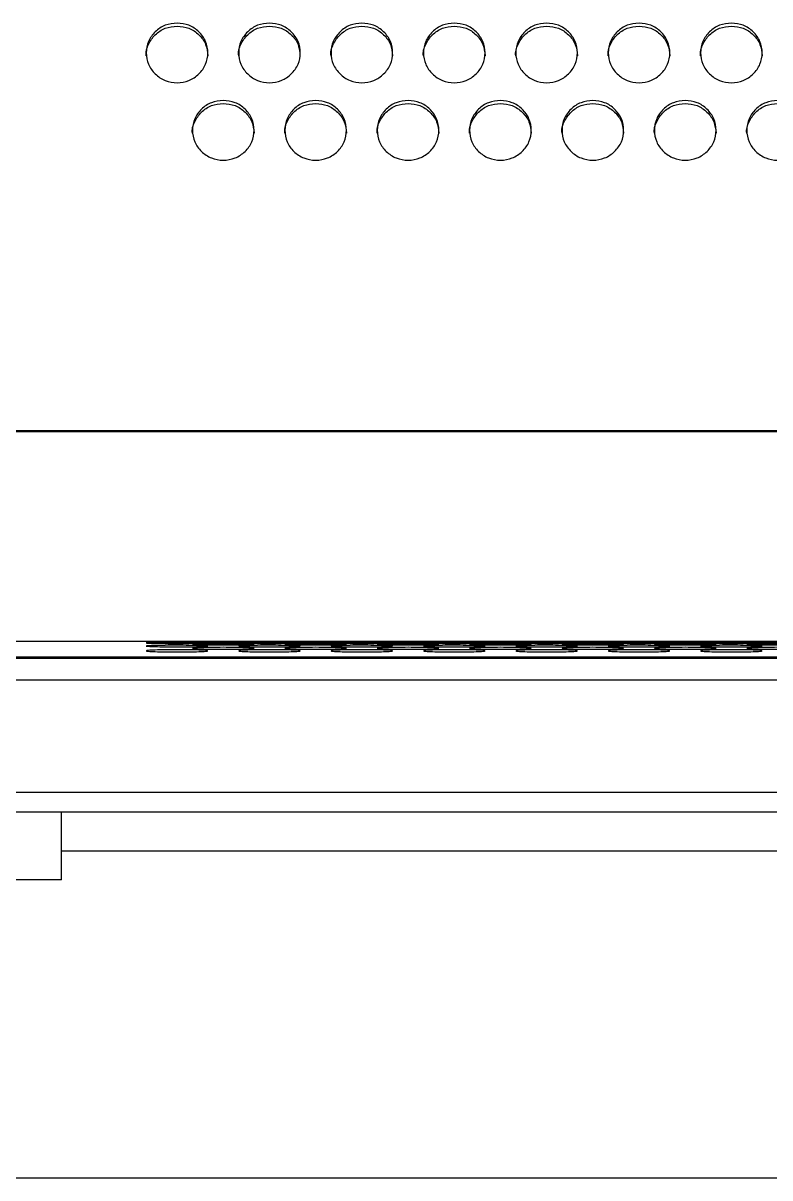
# Model space of a CAD drawing. Header units: millimetres. Extents: x 0.6 to 29.2, y 0.5 to 20.5.
# Drawn here: x 12.401 to 13.048, y 9.992 to 10.992 of the extents above; entities that cross this region are included whole.
import ezdxf

# ---------------------------------------------------------------- set-up
doc = ezdxf.new("R2010")
doc.units = ezdxf.units.MM

msp = doc.modelspace()

# ---------------------------------------------------------------- linework, layer by layer
for p, q in [((10.90135, 10.63898), (13.90135, 10.63898)), ((10.90135, 10.63796), (13.90135, 10.63796)), ((12.55542, 10.45639), (12.24728, 10.45639)), ((12.63542, 10.45639), (12.59394, 10.45639)), ((12.71542, 10.45639), (12.67394, 10.45639)), ((12.79542, 10.45639), (12.75394, 10.45639)), ((12.87542, 10.45639), (12.83394, 10.45639)), ((12.95542, 10.45639), (12.91394, 10.45639)), ((13.03542, 10.45639), (12.99394, 10.45639)), ((10.90135, 10.44286), (13.90135, 10.44286)), ((10.90135, 10.44195), (13.90135, 10.44195)), ((10.90135, 10.42316), (13.90135, 10.42316)), ((10.90135, 10.32592), (13.90135, 10.32592)), ((10.90135, 10.30873), (13.90135, 10.30873)), ((12.43468, 10.25001), (12.43468, 10.30873)), ((13.83468, 10.27466), (12.43468, 10.27466)), ((12.43468, 10.25001), (12.36802, 10.25001)), ((10.69468, 9.99199), (17.58135, 9.99199))]:
    msp.add_line(p, q)
for points, knots in [([(12.50802, 10.96315), (12.50802, 10.96316), (12.50742, 10.96647), (12.50953, 10.9734), (12.51531, 10.98175), (12.52417, 10.98788), (12.53118, 10.98858), (12.53468, 10.98893)], [0, 0, 0, 0, 0.000445, 0.250488, 0.500135, 0.749911, 1, 1, 1, 1]), ([(12.53468, 10.99151), (12.53819, 10.99117), (12.54521, 10.99048), (12.55397, 10.98435), (12.56011, 10.97593), (12.56197, 10.96573), (12.56011, 10.95556), (12.55398, 10.94708), (12.54522, 10.94114), (12.53468, 10.93934), (12.52415, 10.94115), (12.51538, 10.94708), (12.50926, 10.95555), (12.5074, 10.96574), (12.50926, 10.97593), (12.51539, 10.98434), (12.52415, 10.99046), (12.53117, 10.99116), (12.53468, 10.99151)], [0, 0, 0, 0, 0.062438, 0.124974, 0.187531, 0.249982, 0.312541, 0.374985, 0.437549, 0.499994, 0.562545, 0.624998, 0.687554, 0.750006, 0.812565, 0.875011, 0.937473, 1, 1, 1, 1]), ([(12.53468, 10.98893), (12.53819, 10.98859), (12.54522, 10.9879), (12.55393, 10.98177), (12.56027, 10.97336), (12.56099, 10.96658), (12.56135, 10.96319)], [0, 0, 0, 0, 0.2499644, 0.5002629, 0.7505805, 1, 1, 1, 1]), ([(12.58802, 10.96315), (12.58802, 10.96316), (12.58735, 10.96646), (12.58957, 10.9734), (12.5953, 10.98175), (12.60417, 10.98788), (12.61118, 10.98858), (12.61468, 10.98893)], [0, 0, 0, 0, 0.000447, 0.25049, 0.50013, 0.749912, 1, 1, 1, 1]), ([(12.61468, 10.99151), (12.61819, 10.99117), (12.62521, 10.99048), (12.63397, 10.98435), (12.64011, 10.97593), (12.64197, 10.96573), (12.64011, 10.95556), (12.63398, 10.94708), (12.62522, 10.94114), (12.61468, 10.93934), (12.60415, 10.94115), (12.59538, 10.94708), (12.58926, 10.95555), (12.5874, 10.96574), (12.58926, 10.97593), (12.59538, 10.98434), (12.60415, 10.99046), (12.61117, 10.99116), (12.61468, 10.99151)], [0, 0, 0, 0, 0.062436, 0.1249732, 0.1875307, 0.249981, 0.3125408, 0.3749859, 0.4375481, 0.4999922, 0.5625454, 0.6249966, 0.6875525, 0.7500048, 0.8125642, 0.8750093, 0.9374729, 1, 1, 1, 1]), ([(12.61468, 10.98893), (12.6182, 10.98859), (12.62523, 10.9879), (12.63389, 10.98175), (12.63987, 10.9741), (12.64056, 10.96818), (12.64086, 10.96565)], [0, 0, 0, 0, 0.266545, 0.533465, 0.800396, 1, 1, 1, 1]), ([(12.66802, 10.96315), (12.66802, 10.96316), (12.66735, 10.96646), (12.66957, 10.9734), (12.6753, 10.98175), (12.68417, 10.98788), (12.69118, 10.98858), (12.69468, 10.98893)], [0, 0, 0, 0, 0.0004469, 0.2504865, 0.5001314, 0.749904, 1, 1, 1, 1]), ([(12.69468, 10.99151), (12.69819, 10.99117), (12.70521, 10.99048), (12.71397, 10.98435), (12.72011, 10.97593), (12.72197, 10.96573), (12.72011, 10.95556), (12.71398, 10.94708), (12.70522, 10.94114), (12.69468, 10.93934), (12.68415, 10.94115), (12.67538, 10.94708), (12.66926, 10.95555), (12.6674, 10.96574), (12.66926, 10.97593), (12.67539, 10.98434), (12.68415, 10.99046), (12.69117, 10.99116), (12.69468, 10.99151)], [0, 0, 0, 0, 0.062436, 0.124971, 0.187529, 0.249979, 0.312539, 0.374983, 0.437547, 0.499991, 0.562542, 0.624995, 0.687551, 0.750003, 0.812562, 0.875009, 0.937471, 1, 1, 1, 1]), ([(12.69468, 10.98893), (12.69819, 10.98859), (12.70522, 10.9879), (12.71393, 10.98177), (12.72027, 10.97336), (12.72099, 10.96658), (12.72135, 10.96319)], [0, 0, 0, 0, 0.249957, 0.500258, 0.750578, 1, 1, 1, 1]), ([(12.74802, 10.96315), (12.74802, 10.96316), (12.74735, 10.96646), (12.74957, 10.9734), (12.7553, 10.98175), (12.76417, 10.98788), (12.77118, 10.98858), (12.77468, 10.98893)], [0, 0, 0, 0, 0.000447, 0.25049, 0.500137, 0.749911, 1, 1, 1, 1]), ([(12.77468, 10.99151), (12.77819, 10.99117), (12.78521, 10.99048), (12.79397, 10.98435), (12.80011, 10.97593), (12.80197, 10.96573), (12.80011, 10.95556), (12.79398, 10.94708), (12.78522, 10.94114), (12.77468, 10.93934), (12.76415, 10.94115), (12.75538, 10.94708), (12.74926, 10.95555), (12.7474, 10.96574), (12.74926, 10.97593), (12.75539, 10.98434), (12.76415, 10.99046), (12.77117, 10.99116), (12.77468, 10.99151)], [0, 0, 0, 0, 0.062438, 0.124974, 0.187531, 0.249981, 0.312541, 0.374985, 0.437549, 0.499993, 0.562546, 0.624997, 0.687553, 0.750005, 0.812565, 0.875011, 0.937473, 1, 1, 1, 1]), ([(12.77468, 10.98893), (12.77819, 10.98859), (12.78522, 10.9879), (12.79393, 10.98177), (12.80027, 10.97336), (12.80099, 10.96658), (12.80135, 10.96319)], [0, 0, 0, 0, 0.2499644, 0.5002629, 0.7505805, 1, 1, 1, 1]), ([(12.82802, 10.96315), (12.82802, 10.96316), (12.82735, 10.96646), (12.82957, 10.9734), (12.8353, 10.98175), (12.84417, 10.98788), (12.85118, 10.98858), (12.85468, 10.98893)], [0, 0, 0, 0, 0.0004469, 0.2504865, 0.5001314, 0.749904, 1, 1, 1, 1]), ([(12.85468, 10.99151), (12.85819, 10.99117), (12.86521, 10.99048), (12.87397, 10.98435), (12.88011, 10.97593), (12.88197, 10.96573), (12.88011, 10.95556), (12.87398, 10.94708), (12.86522, 10.94114), (12.85468, 10.93934), (12.84415, 10.94115), (12.83538, 10.94708), (12.82926, 10.95556), (12.8274, 10.96574), (12.82926, 10.97593), (12.83538, 10.98434), (12.84415, 10.99046), (12.85117, 10.99116), (12.85468, 10.99151)], [0, 0, 0, 0, 0.062436, 0.1249731, 0.1875306, 0.2499804, 0.3125397, 0.3749848, 0.4375489, 0.4999907, 0.5625438, 0.6249969, 0.6875514, 0.7500037, 0.8125626, 0.875009, 0.9374706, 1, 1, 1, 1]), ([(12.85468, 10.98893), (12.85819, 10.98859), (12.86522, 10.9879), (12.87393, 10.98177), (12.88027, 10.97336), (12.88099, 10.96658), (12.88135, 10.96319)], [0, 0, 0, 0, 0.249956, 0.500263, 0.750581, 1, 1, 1, 1]), ([(12.90802, 10.96315), (12.90802, 10.96316), (12.90742, 10.96647), (12.90953, 10.9734), (12.91531, 10.98175), (12.92417, 10.98788), (12.93118, 10.98858), (12.93468, 10.98893)], [0, 0, 0, 0, 0.000445, 0.250488, 0.500135, 0.749911, 1, 1, 1, 1]), ([(12.93468, 10.99151), (12.93819, 10.99117), (12.94521, 10.99048), (12.95397, 10.98435), (12.96011, 10.97593), (12.96197, 10.96573), (12.96011, 10.95556), (12.95398, 10.94708), (12.94522, 10.94114), (12.93468, 10.93934), (12.92415, 10.94115), (12.91538, 10.94708), (12.90926, 10.95555), (12.9074, 10.96574), (12.90926, 10.97593), (12.91539, 10.98434), (12.92415, 10.99046), (12.93117, 10.99116), (12.93468, 10.99151)], [0, 0, 0, 0, 0.062438, 0.124974, 0.187531, 0.249982, 0.312541, 0.374985, 0.437549, 0.499994, 0.562545, 0.624998, 0.687554, 0.750006, 0.812565, 0.875011, 0.937473, 1, 1, 1, 1]), ([(12.93468, 10.98893), (12.93819, 10.98859), (12.94522, 10.9879), (12.95393, 10.98177), (12.96027, 10.97336), (12.96099, 10.96658), (12.96135, 10.96319)], [0, 0, 0, 0, 0.2499644, 0.5002629, 0.7505805, 1, 1, 1, 1]), ([(12.98802, 10.96315), (12.98802, 10.96316), (12.98735, 10.96646), (12.98957, 10.9734), (12.9953, 10.98175), (13.00417, 10.98788), (13.01118, 10.98858), (13.01468, 10.98893)], [0, 0, 0, 0, 0.000447, 0.25049, 0.50013, 0.749912, 1, 1, 1, 1]), ([(13.01468, 10.99151), (13.01819, 10.99117), (13.02521, 10.99048), (13.03397, 10.98435), (13.04011, 10.97593), (13.04197, 10.96573), (13.04011, 10.95556), (13.03398, 10.94708), (13.02522, 10.94114), (13.01468, 10.93934), (13.00415, 10.94115), (12.99538, 10.94708), (12.98926, 10.95555), (12.9874, 10.96574), (12.98926, 10.97593), (12.99538, 10.98434), (13.00415, 10.99046), (13.01117, 10.99116), (13.01468, 10.99151)], [0, 0, 0, 0, 0.062436, 0.1249732, 0.1875307, 0.249981, 0.3125408, 0.3749859, 0.4375481, 0.4999922, 0.5625454, 0.6249966, 0.6875525, 0.7500048, 0.8125642, 0.8750093, 0.9374729, 1, 1, 1, 1]), ([(13.01468, 10.98893), (13.01819, 10.98859), (13.02522, 10.9879), (13.03393, 10.98177), (13.04027, 10.97336), (13.04099, 10.96658), (13.04135, 10.96319)], [0, 0, 0, 0, 0.249956, 0.500263, 0.750581, 1, 1, 1, 1]), ([(12.54802, 10.89616), (12.54802, 10.89617), (12.54735, 10.89948), (12.54957, 10.90643), (12.5553, 10.91479), (12.56417, 10.92093), (12.57118, 10.92163), (12.57468, 10.92198)], [0, 0, 0, 0, 0.0004463, 0.2504856, 0.5001308, 0.7499033, 1, 1, 1, 1]), ([(12.57468, 10.92451), (12.57819, 10.92417), (12.58521, 10.92348), (12.59397, 10.91733), (12.60011, 10.90891), (12.60197, 10.8987), (12.60011, 10.88851), (12.59398, 10.88001), (12.58522, 10.87407), (12.57468, 10.87227), (12.56415, 10.87408), (12.55538, 10.88002), (12.54926, 10.8885), (12.5474, 10.8987), (12.54926, 10.90891), (12.55538, 10.91733), (12.56415, 10.92346), (12.57117, 10.92416), (12.57468, 10.92451)], [0, 0, 0, 0, 0.062436, 0.1249732, 0.1875306, 0.2499802, 0.3125395, 0.374985, 0.4375489, 0.4999931, 0.5625439, 0.6249969, 0.6875514, 0.7500036, 0.8125623, 0.8750092, 0.9374707, 1, 1, 1, 1]), ([(12.57468, 10.92198), (12.57819, 10.92163), (12.58522, 10.92095), (12.59393, 10.91481), (12.60027, 10.90639), (12.60099, 10.8996), (12.60135, 10.89621)], [0, 0, 0, 0, 0.249956, 0.5002631, 0.750583, 1, 1, 1, 1]), ([(12.62802, 10.89616), (12.62802, 10.89617), (12.62742, 10.89949), (12.62953, 10.90642), (12.63531, 10.91479), (12.64417, 10.92093), (12.65118, 10.92163), (12.65468, 10.92198)], [0, 0, 0, 0, 0.000445, 0.250487, 0.500135, 0.74991, 1, 1, 1, 1]), ([(12.65468, 10.92451), (12.65819, 10.92417), (12.66521, 10.92348), (12.67397, 10.91733), (12.68011, 10.90891), (12.68197, 10.8987), (12.68011, 10.88851), (12.67398, 10.88001), (12.66522, 10.87407), (12.65468, 10.87227), (12.64415, 10.87408), (12.63538, 10.88002), (12.62926, 10.8885), (12.6274, 10.8987), (12.62926, 10.90891), (12.63539, 10.91733), (12.64415, 10.92346), (12.65117, 10.92416), (12.65468, 10.92451)], [0, 0, 0, 0, 0.062438, 0.124974, 0.187531, 0.249981, 0.312541, 0.374985, 0.43755, 0.499994, 0.562545, 0.624998, 0.687554, 0.750006, 0.812564, 0.875011, 0.937473, 1, 1, 1, 1]), ([(12.65468, 10.92198), (12.65819, 10.92163), (12.66522, 10.92095), (12.67393, 10.91481), (12.68027, 10.90639), (12.68099, 10.8996), (12.68135, 10.89621)], [0, 0, 0, 0, 0.2499646, 0.5002629, 0.7505821, 1, 1, 1, 1]), ([(12.70802, 10.89616), (12.70802, 10.89617), (12.70735, 10.89948), (12.70957, 10.90643), (12.7153, 10.91479), (12.72417, 10.92093), (12.73118, 10.92163), (12.73468, 10.92198)], [0, 0, 0, 0, 0.0004463, 0.2504856, 0.5001308, 0.7499033, 1, 1, 1, 1]), ([(12.73468, 10.92451), (12.73819, 10.92417), (12.74521, 10.92348), (12.75397, 10.91733), (12.76011, 10.90891), (12.76197, 10.8987), (12.76011, 10.88851), (12.75398, 10.88002), (12.74522, 10.87407), (12.73468, 10.87227), (12.72415, 10.87408), (12.71538, 10.88002), (12.70926, 10.8885), (12.7074, 10.8987), (12.70926, 10.90891), (12.71538, 10.91733), (12.72415, 10.92346), (12.73117, 10.92416), (12.73468, 10.92451)], [0, 0, 0, 0, 0.0624359, 0.124973, 0.1875304, 0.2499804, 0.31254, 0.3749854, 0.4375473, 0.4999913, 0.5625445, 0.6249973, 0.6875518, 0.7500039, 0.8125626, 0.8750093, 0.9374707, 1, 1, 1, 1]), ([(12.73468, 10.92198), (12.73819, 10.92163), (12.74522, 10.92095), (12.75393, 10.91481), (12.76027, 10.90639), (12.76099, 10.8996), (12.76135, 10.89621)], [0, 0, 0, 0, 0.249956, 0.5002631, 0.750583, 1, 1, 1, 1]), ([(12.78802, 10.89616), (12.78802, 10.89617), (12.78742, 10.89949), (12.78953, 10.90642), (12.79531, 10.91479), (12.80417, 10.92093), (12.81118, 10.92163), (12.81468, 10.92198)], [0, 0, 0, 0, 0.0004446, 0.2504843, 0.5001299, 0.7499029, 1, 1, 1, 1]), ([(12.81468, 10.92451), (12.81819, 10.92417), (12.82521, 10.92348), (12.83397, 10.91733), (12.84011, 10.90891), (12.84197, 10.8987), (12.84011, 10.88851), (12.83398, 10.88001), (12.82522, 10.87407), (12.81468, 10.87227), (12.80415, 10.87408), (12.79538, 10.88002), (12.78926, 10.8885), (12.7874, 10.8987), (12.78926, 10.90891), (12.79539, 10.91733), (12.80415, 10.92346), (12.81117, 10.92416), (12.81468, 10.92451)], [0, 0, 0, 0, 0.062436, 0.124971, 0.187529, 0.249979, 0.312539, 0.374983, 0.437547, 0.499991, 0.562542, 0.624995, 0.687551, 0.750003, 0.812562, 0.875009, 0.937471, 1, 1, 1, 1]), ([(12.81468, 10.92198), (12.81819, 10.92163), (12.82522, 10.92095), (12.83393, 10.91481), (12.84027, 10.90639), (12.84099, 10.8996), (12.84135, 10.89621)], [0, 0, 0, 0, 0.249958, 0.500258, 0.75058, 1, 1, 1, 1]), ([(12.86802, 10.89616), (12.86802, 10.89617), (12.86735, 10.89948), (12.86957, 10.90643), (12.8753, 10.91479), (12.88417, 10.92093), (12.89118, 10.92163), (12.89468, 10.92198)], [0, 0, 0, 0, 0.0004463, 0.2504887, 0.5001297, 0.7499114, 1, 1, 1, 1]), ([(12.89468, 10.92451), (12.89819, 10.92417), (12.90521, 10.92348), (12.91397, 10.91733), (12.92011, 10.90891), (12.92197, 10.8987), (12.92011, 10.88851), (12.91398, 10.88001), (12.90522, 10.87407), (12.89468, 10.87227), (12.88415, 10.87408), (12.87538, 10.88002), (12.86926, 10.8885), (12.8674, 10.8987), (12.86926, 10.90891), (12.87538, 10.91733), (12.88415, 10.92346), (12.89117, 10.92416), (12.89468, 10.92451)], [0, 0, 0, 0, 0.062438, 0.124973, 0.187531, 0.249981, 0.312541, 0.374985, 0.437549, 0.499993, 0.562546, 0.624997, 0.687553, 0.750005, 0.812564, 0.87501, 0.937473, 1, 1, 1, 1]), ([(12.89468, 10.92198), (12.89819, 10.92163), (12.90522, 10.92095), (12.91393, 10.91481), (12.92027, 10.90639), (12.92099, 10.8996), (12.92135, 10.89621)], [0, 0, 0, 0, 0.249965, 0.500264, 0.750583, 1, 1, 1, 1]), ([(12.94802, 10.89616), (12.94802, 10.89617), (12.94735, 10.89948), (12.94957, 10.90643), (12.9553, 10.91479), (12.96417, 10.92093), (12.97118, 10.92163), (12.97468, 10.92198)], [0, 0, 0, 0, 0.0004463, 0.2504856, 0.5001308, 0.7499033, 1, 1, 1, 1]), ([(12.97468, 10.92451), (12.97819, 10.92417), (12.98521, 10.92348), (12.99397, 10.91733), (13.00011, 10.90891), (13.00197, 10.8987), (13.00011, 10.88851), (12.99398, 10.88001), (12.98522, 10.87407), (12.97468, 10.87227), (12.96415, 10.87408), (12.95538, 10.88002), (12.94926, 10.8885), (12.9474, 10.8987), (12.94926, 10.90891), (12.95539, 10.91733), (12.96415, 10.92346), (12.97117, 10.92416), (12.97468, 10.92451)], [0, 0, 0, 0, 0.062436, 0.124973, 0.18753, 0.24998, 0.312539, 0.374985, 0.437549, 0.499993, 0.562543, 0.624996, 0.687552, 0.750004, 0.812562, 0.875009, 0.937471, 1, 1, 1, 1]), ([(12.97468, 10.92198), (12.97819, 10.92163), (12.98522, 10.92095), (12.99393, 10.91481), (13.00027, 10.90639), (13.00099, 10.8996), (13.00135, 10.89621)], [0, 0, 0, 0, 0.249956, 0.5002631, 0.750583, 1, 1, 1, 1]), ([(13.02802, 10.89616), (13.02802, 10.89617), (13.02742, 10.89949), (13.02953, 10.90642), (13.03531, 10.91479), (13.04417, 10.92093), (13.05118, 10.92163), (13.05468, 10.92198)], [0, 0, 0, 0, 0.000445, 0.250487, 0.500135, 0.74991, 1, 1, 1, 1]), ([(13.05468, 10.92451), (13.05819, 10.92417), (13.06521, 10.92348), (13.07397, 10.91733), (13.08011, 10.90891), (13.08197, 10.8987), (13.08011, 10.88851), (13.07398, 10.88001), (13.06522, 10.87407), (13.05468, 10.87227), (13.04415, 10.87408), (13.03538, 10.88002), (13.02926, 10.8885), (13.0274, 10.8987), (13.02926, 10.90891), (13.03539, 10.91733), (13.04415, 10.92346), (13.05117, 10.92416), (13.05468, 10.92451)], [0, 0, 0, 0, 0.062438, 0.124974, 0.187531, 0.249981, 0.312541, 0.374985, 0.43755, 0.499994, 0.562545, 0.624998, 0.687554, 0.750006, 0.812564, 0.875011, 0.937473, 1, 1, 1, 1]), ([(12.53468, 10.45637), (12.53819, 10.45637), (12.54521, 10.45636), (12.55398, 10.45635), (12.56011, 10.45633), (12.56197, 10.45629), (12.56011, 10.45625), (12.55398, 10.4562), (12.54522, 10.45617), (12.53468, 10.45616), (12.52415, 10.45617), (12.51539, 10.4562), (12.50926, 10.45625), (12.5074, 10.45629), (12.50926, 10.45633), (12.51539, 10.45635), (12.52415, 10.45636), (12.53117, 10.45637), (12.53468, 10.45637)], [0, 0, 0, 0, 0.062529, 0.124991, 0.187438, 0.249997, 0.312449, 0.375004, 0.437458, 0.500009, 0.562453, 0.625017, 0.687461, 0.750021, 0.812471, 0.875029, 0.937564, 1, 1, 1, 1]), ([(12.53468, 10.45539), (12.53819, 10.45539), (12.54521, 10.45538), (12.55398, 10.4553), (12.56011, 10.45519), (12.56197, 10.45504), (12.56011, 10.45489), (12.55398, 10.45475), (12.54522, 10.45465), (12.53468, 10.45462), (12.52415, 10.45465), (12.51539, 10.45475), (12.50926, 10.45489), (12.5074, 10.45504), (12.50926, 10.45519), (12.51539, 10.4553), (12.52415, 10.45538), (12.53117, 10.45539), (12.53468, 10.45539)], [0, 0, 0, 0, 0.062529, 0.124991, 0.187438, 0.249997, 0.312449, 0.375004, 0.437458, 0.500009, 0.562453, 0.625017, 0.687461, 0.750021, 0.812471, 0.875029, 0.937564, 1, 1, 1, 1]), ([(12.57468, 10.45606), (12.57819, 10.45606), (12.58521, 10.45605), (12.59398, 10.45601), (12.60011, 10.45594), (12.60197, 10.45585), (12.60011, 10.45575), (12.59398, 10.45566), (12.58522, 10.45559), (12.57468, 10.45557), (12.56415, 10.45559), (12.55539, 10.45566), (12.54926, 10.45575), (12.5474, 10.45585), (12.54926, 10.45594), (12.55539, 10.45601), (12.56415, 10.45605), (12.57117, 10.45606), (12.57468, 10.45606)], [0, 0, 0, 0, 0.062527, 0.124989, 0.187436, 0.249995, 0.312447, 0.375002, 0.437454, 0.500007, 0.562451, 0.625015, 0.687459, 0.750019, 0.812469, 0.875027, 0.937562, 1, 1, 1, 1]), ([(12.59394, 10.45639), (12.59381, 10.45639), (12.59175, 10.45639), (12.58501, 10.45639), (12.57468, 10.45639), (12.56435, 10.45639), (12.55761, 10.45639), (12.55555, 10.45639), (12.55542, 10.45639)], [0, 0, 0, 0, 0.016733, 0.258208, 0.500077, 0.741525, 0.983437, 1, 1, 1, 1]), ([(12.61468, 10.45637), (12.61819, 10.45637), (12.62521, 10.45636), (12.63398, 10.45635), (12.64011, 10.45633), (12.64197, 10.45629), (12.64011, 10.45625), (12.63398, 10.4562), (12.62522, 10.45617), (12.61468, 10.45616), (12.60415, 10.45617), (12.59539, 10.4562), (12.58926, 10.45625), (12.5874, 10.45629), (12.58926, 10.45633), (12.59539, 10.45635), (12.60415, 10.45636), (12.61117, 10.45637), (12.61468, 10.45637)], [0, 0, 0, 0, 0.062529, 0.124991, 0.187438, 0.249997, 0.312449, 0.375003, 0.437456, 0.500009, 0.562451, 0.625015, 0.68746, 0.75002, 0.812469, 0.875027, 0.937564, 1, 1, 1, 1]), ([(12.61468, 10.45539), (12.61819, 10.45539), (12.62521, 10.45538), (12.63398, 10.4553), (12.64011, 10.45519), (12.64197, 10.45504), (12.64011, 10.45489), (12.63398, 10.45475), (12.62522, 10.45465), (12.61468, 10.45462), (12.60415, 10.45465), (12.59539, 10.45475), (12.58926, 10.45489), (12.5874, 10.45504), (12.58926, 10.45519), (12.59539, 10.4553), (12.60415, 10.45538), (12.61117, 10.45539), (12.61468, 10.45539)], [0, 0, 0, 0, 0.062529, 0.124991, 0.187438, 0.249996, 0.312448, 0.375003, 0.437456, 0.500009, 0.562451, 0.625015, 0.68746, 0.75002, 0.81247, 0.875027, 0.937564, 1, 1, 1, 1]), ([(12.65468, 10.45606), (12.65819, 10.45606), (12.66521, 10.45605), (12.67398, 10.45601), (12.68011, 10.45594), (12.68197, 10.45585), (12.68011, 10.45575), (12.67398, 10.45566), (12.66522, 10.45559), (12.65468, 10.45557), (12.64415, 10.45559), (12.63539, 10.45566), (12.62926, 10.45575), (12.6274, 10.45585), (12.62926, 10.45594), (12.63539, 10.45601), (12.64415, 10.45605), (12.65117, 10.45606), (12.65468, 10.45606)], [0, 0, 0, 0, 0.062529, 0.124991, 0.187438, 0.249997, 0.312449, 0.375004, 0.437458, 0.500009, 0.562453, 0.625017, 0.687461, 0.750021, 0.812471, 0.875029, 0.937564, 1, 1, 1, 1]), ([(12.67394, 10.45639), (12.67381, 10.45639), (12.67176, 10.45639), (12.66501, 10.45639), (12.65468, 10.45639), (12.64435, 10.45639), (12.63761, 10.45639), (12.63555, 10.45639), (12.63542, 10.45639)], [0, 0, 0, 0, 0.016728, 0.258212, 0.500074, 0.741523, 0.983437, 1, 1, 1, 1]), ([(12.69468, 10.45637), (12.69819, 10.45637), (12.70521, 10.45636), (12.71398, 10.45635), (12.72011, 10.45633), (12.72197, 10.45629), (12.72011, 10.45625), (12.71398, 10.4562), (12.70522, 10.45617), (12.69468, 10.45616), (12.68415, 10.45617), (12.67539, 10.4562), (12.66926, 10.45625), (12.6674, 10.45629), (12.66926, 10.45633), (12.67539, 10.45635), (12.68415, 10.45636), (12.69117, 10.45637), (12.69468, 10.45637)], [0, 0, 0, 0, 0.062527, 0.124989, 0.187436, 0.249995, 0.312446, 0.375002, 0.437455, 0.500006, 0.56245, 0.625015, 0.687459, 0.750019, 0.812469, 0.875026, 0.937562, 1, 1, 1, 1]), ([(12.69468, 10.45539), (12.69819, 10.45539), (12.70521, 10.45538), (12.71398, 10.4553), (12.72011, 10.45519), (12.72197, 10.45504), (12.72011, 10.45489), (12.71398, 10.45475), (12.70522, 10.45465), (12.69468, 10.45462), (12.68415, 10.45465), (12.67539, 10.45475), (12.66926, 10.45489), (12.6674, 10.45504), (12.66926, 10.45519), (12.67539, 10.4553), (12.68415, 10.45538), (12.69117, 10.45539), (12.69468, 10.45539)], [0, 0, 0, 0, 0.0625271, 0.1249888, 0.1874357, 0.2499945, 0.3124462, 0.3750021, 0.4374554, 0.5000063, 0.5624505, 0.6250145, 0.6874587, 0.7500184, 0.812469, 0.8750265, 0.9375616, 1, 1, 1, 1]), ([(12.73468, 10.45606), (12.73819, 10.45606), (12.74521, 10.45605), (12.75398, 10.45601), (12.76011, 10.45594), (12.76197, 10.45585), (12.76011, 10.45575), (12.75398, 10.45566), (12.74522, 10.45559), (12.73468, 10.45557), (12.72415, 10.45559), (12.71539, 10.45566), (12.70926, 10.45575), (12.7074, 10.45585), (12.70926, 10.45594), (12.71539, 10.45601), (12.72415, 10.45605), (12.73117, 10.45606), (12.73468, 10.45606)], [0, 0, 0, 0, 0.062527, 0.124991, 0.187436, 0.249995, 0.312448, 0.375003, 0.437454, 0.500008, 0.562452, 0.625014, 0.687459, 0.750019, 0.81247, 0.875027, 0.937564, 1, 1, 1, 1]), ([(12.75394, 10.45639), (12.75381, 10.45639), (12.75175, 10.45639), (12.74501, 10.45639), (12.73468, 10.45639), (12.72435, 10.45639), (12.71761, 10.45639), (12.71555, 10.45639), (12.71542, 10.45639)], [0, 0, 0, 0, 0.016733, 0.25821, 0.500081, 0.741531, 0.983437, 1, 1, 1, 1]), ([(12.77468, 10.45637), (12.77819, 10.45637), (12.78521, 10.45636), (12.79398, 10.45635), (12.80011, 10.45633), (12.80197, 10.45629), (12.80011, 10.45625), (12.79398, 10.4562), (12.78522, 10.45617), (12.77468, 10.45616), (12.76415, 10.45617), (12.75539, 10.4562), (12.74926, 10.45625), (12.7474, 10.45629), (12.74926, 10.45633), (12.75539, 10.45635), (12.76415, 10.45636), (12.77117, 10.45637), (12.77468, 10.45637)], [0, 0, 0, 0, 0.062529, 0.124991, 0.187438, 0.249996, 0.312448, 0.375004, 0.437457, 0.500008, 0.562452, 0.625016, 0.687461, 0.750021, 0.81247, 0.875029, 0.937564, 1, 1, 1, 1]), ([(12.77468, 10.45539), (12.77819, 10.45539), (12.78521, 10.45538), (12.79398, 10.4553), (12.80011, 10.45519), (12.80197, 10.45504), (12.80011, 10.45489), (12.79398, 10.45475), (12.78522, 10.45465), (12.77468, 10.45462), (12.76415, 10.45465), (12.75539, 10.45475), (12.74926, 10.45489), (12.7474, 10.45504), (12.74926, 10.45519), (12.75539, 10.4553), (12.76415, 10.45538), (12.77117, 10.45539), (12.77468, 10.45539)], [0, 0, 0, 0, 0.062529, 0.124991, 0.187438, 0.249996, 0.312448, 0.375004, 0.437457, 0.500008, 0.562452, 0.625016, 0.687461, 0.75002, 0.81247, 0.875029, 0.937564, 1, 1, 1, 1]), ([(12.81468, 10.45606), (12.81819, 10.45606), (12.82521, 10.45605), (12.83398, 10.45601), (12.84011, 10.45594), (12.84197, 10.45585), (12.84011, 10.45575), (12.83398, 10.45566), (12.82522, 10.45559), (12.81468, 10.45557), (12.80415, 10.45559), (12.79539, 10.45566), (12.78926, 10.45575), (12.7874, 10.45585), (12.78926, 10.45594), (12.79539, 10.45601), (12.80415, 10.45605), (12.81117, 10.45606), (12.81468, 10.45606)], [0, 0, 0, 0, 0.0625271, 0.1249887, 0.1874358, 0.2499946, 0.3124463, 0.375002, 0.4374553, 0.5000062, 0.5624505, 0.6250146, 0.6874587, 0.7500184, 0.812469, 0.8750263, 0.9375616, 1, 1, 1, 1]), ([(12.83394, 10.45639), (12.83381, 10.45639), (12.83176, 10.45639), (12.82501, 10.45639), (12.81468, 10.45639), (12.80435, 10.45639), (12.79761, 10.45639), (12.79555, 10.45639), (12.79542, 10.45639)], [0, 0, 0, 0, 0.016728, 0.258212, 0.500074, 0.741523, 0.983437, 1, 1, 1, 1]), ([(12.85468, 10.45637), (12.85819, 10.45637), (12.86521, 10.45636), (12.87398, 10.45635), (12.88011, 10.45633), (12.88197, 10.45629), (12.88011, 10.45625), (12.87398, 10.4562), (12.86522, 10.45617), (12.85468, 10.45616), (12.84415, 10.45617), (12.83539, 10.4562), (12.82926, 10.45625), (12.8274, 10.45629), (12.82926, 10.45633), (12.83539, 10.45635), (12.84415, 10.45636), (12.85117, 10.45637), (12.85468, 10.45637)], [0, 0, 0, 0, 0.062527, 0.124991, 0.187436, 0.249995, 0.312447, 0.375003, 0.437454, 0.500007, 0.562451, 0.625015, 0.687459, 0.750019, 0.812469, 0.875027, 0.937562, 1, 1, 1, 1]), ([(12.85468, 10.45539), (12.85819, 10.45539), (12.86521, 10.45538), (12.87398, 10.4553), (12.88011, 10.45519), (12.88197, 10.45504), (12.88011, 10.45489), (12.87398, 10.45475), (12.86522, 10.45465), (12.85468, 10.45462), (12.84415, 10.45465), (12.83539, 10.45475), (12.82926, 10.45489), (12.8274, 10.45504), (12.82926, 10.45519), (12.83539, 10.4553), (12.84415, 10.45538), (12.85117, 10.45539), (12.85468, 10.45539)], [0, 0, 0, 0, 0.062527, 0.124991, 0.187436, 0.249995, 0.312447, 0.375003, 0.437454, 0.500007, 0.562451, 0.625015, 0.687459, 0.750019, 0.812469, 0.875027, 0.937562, 1, 1, 1, 1]), ([(12.89468, 10.45606), (12.89819, 10.45606), (12.90521, 10.45605), (12.91398, 10.45601), (12.92011, 10.45594), (12.92197, 10.45585), (12.92011, 10.45575), (12.91398, 10.45566), (12.90522, 10.45559), (12.89468, 10.45557), (12.88415, 10.45559), (12.87539, 10.45566), (12.86926, 10.45575), (12.8674, 10.45585), (12.86926, 10.45594), (12.87539, 10.45601), (12.88415, 10.45605), (12.89117, 10.45606), (12.89468, 10.45606)], [0, 0, 0, 0, 0.062529, 0.124991, 0.187438, 0.249997, 0.312449, 0.375003, 0.437456, 0.500009, 0.562451, 0.625015, 0.68746, 0.75002, 0.81247, 0.875027, 0.937564, 1, 1, 1, 1]), ([(12.91394, 10.45639), (12.91381, 10.45639), (12.91176, 10.45639), (12.90501, 10.45639), (12.89468, 10.45639), (12.88435, 10.45639), (12.87761, 10.45639), (12.87555, 10.45639), (12.87542, 10.45639)], [0, 0, 0, 0, 0.016728, 0.258212, 0.500083, 0.741523, 0.983437, 1, 1, 1, 1]), ([(12.93468, 10.45637), (12.93819, 10.45637), (12.94521, 10.45636), (12.95398, 10.45635), (12.96011, 10.45633), (12.96197, 10.45629), (12.96011, 10.45625), (12.95398, 10.4562), (12.94522, 10.45617), (12.93468, 10.45616), (12.92415, 10.45617), (12.91539, 10.4562), (12.90926, 10.45625), (12.9074, 10.45629), (12.90926, 10.45633), (12.91539, 10.45635), (12.92415, 10.45636), (12.93117, 10.45637), (12.93468, 10.45637)], [0, 0, 0, 0, 0.062529, 0.124991, 0.187438, 0.249997, 0.312449, 0.375004, 0.437458, 0.500009, 0.562453, 0.625017, 0.687461, 0.750021, 0.812471, 0.875029, 0.937564, 1, 1, 1, 1]), ([(12.93468, 10.45539), (12.93819, 10.45539), (12.94521, 10.45538), (12.95398, 10.4553), (12.96011, 10.45519), (12.96197, 10.45504), (12.96011, 10.45489), (12.95398, 10.45475), (12.94522, 10.45465), (12.93468, 10.45462), (12.92415, 10.45465), (12.91539, 10.45475), (12.90926, 10.45489), (12.9074, 10.45504), (12.90926, 10.45519), (12.91539, 10.4553), (12.92415, 10.45538), (12.93117, 10.45539), (12.93468, 10.45539)], [0, 0, 0, 0, 0.062529, 0.124991, 0.187438, 0.249997, 0.312449, 0.375004, 0.437458, 0.500009, 0.562453, 0.625017, 0.687461, 0.750021, 0.812471, 0.875029, 0.937564, 1, 1, 1, 1]), ([(12.97468, 10.45606), (12.97819, 10.45606), (12.98521, 10.45605), (12.99398, 10.45601), (13.00011, 10.45594), (13.00197, 10.45585), (13.00011, 10.45575), (12.99398, 10.45566), (12.98522, 10.45559), (12.97468, 10.45557), (12.96415, 10.45559), (12.95539, 10.45566), (12.94926, 10.45575), (12.9474, 10.45585), (12.94926, 10.45594), (12.95539, 10.45601), (12.96415, 10.45605), (12.97117, 10.45606), (12.97468, 10.45606)], [0, 0, 0, 0, 0.062527, 0.124989, 0.187436, 0.249995, 0.312447, 0.375002, 0.437454, 0.500007, 0.562451, 0.625015, 0.687459, 0.750019, 0.812469, 0.875027, 0.937562, 1, 1, 1, 1]), ([(12.99394, 10.45639), (12.99381, 10.45639), (12.99175, 10.45639), (12.98501, 10.45639), (12.97468, 10.45639), (12.96435, 10.45639), (12.95761, 10.45639), (12.95555, 10.45639), (12.95542, 10.45639)], [0, 0, 0, 0, 0.016733, 0.258208, 0.500077, 0.741525, 0.983437, 1, 1, 1, 1]), ([(13.01468, 10.45637), (13.01819, 10.45637), (13.02521, 10.45636), (13.03398, 10.45635), (13.04011, 10.45633), (13.04197, 10.45629), (13.04011, 10.45625), (13.03398, 10.4562), (13.02522, 10.45617), (13.01468, 10.45616), (13.00415, 10.45617), (12.99539, 10.4562), (12.98926, 10.45625), (12.9874, 10.45629), (12.98926, 10.45633), (12.99539, 10.45635), (13.00415, 10.45636), (13.01117, 10.45637), (13.01468, 10.45637)], [0, 0, 0, 0, 0.0625292, 0.1249908, 0.1874374, 0.2499962, 0.3124481, 0.3750024, 0.4374555, 0.5000086, 0.5624527, 0.6250147, 0.6874599, 0.7500197, 0.8124697, 0.8750272, 0.9375641, 1, 1, 1, 1]), ([(13.01468, 10.45539), (13.01819, 10.45539), (13.02521, 10.45538), (13.03398, 10.4553), (13.04011, 10.45519), (13.04197, 10.45504), (13.04011, 10.45489), (13.03398, 10.45475), (13.02522, 10.45465), (13.01468, 10.45462), (13.00415, 10.45465), (12.99539, 10.45475), (12.98926, 10.45489), (12.9874, 10.45504), (12.98926, 10.45519), (12.99539, 10.4553), (13.00415, 10.45538), (13.01117, 10.45539), (13.01468, 10.45539)], [0, 0, 0, 0, 0.062529, 0.124991, 0.187438, 0.249996, 0.312448, 0.375002, 0.437456, 0.500009, 0.562453, 0.625015, 0.68746, 0.750019, 0.81247, 0.875027, 0.937564, 1, 1, 1, 1]), ([(13.05468, 10.45606), (13.05819, 10.45606), (13.06521, 10.45605), (13.07398, 10.45601), (13.08011, 10.45594), (13.08197, 10.45585), (13.08011, 10.45575), (13.07398, 10.45566), (13.06522, 10.45559), (13.05468, 10.45557), (13.04415, 10.45559), (13.03539, 10.45566), (13.02926, 10.45575), (13.0274, 10.45585), (13.02926, 10.45594), (13.03539, 10.45601), (13.04415, 10.45605), (13.05117, 10.45606), (13.05468, 10.45606)], [0, 0, 0, 0, 0.062529, 0.124991, 0.187438, 0.249997, 0.312449, 0.375004, 0.437458, 0.500009, 0.562453, 0.625017, 0.687461, 0.750021, 0.812471, 0.875029, 0.937564, 1, 1, 1, 1]), ([(13.07394, 10.45639), (13.07381, 10.45639), (13.07176, 10.45639), (13.06501, 10.45639), (13.05468, 10.45639), (13.04435, 10.45639), (13.03761, 10.45639), (13.03555, 10.45639), (13.03542, 10.45639)], [0, 0, 0, 0, 0.016728, 0.258212, 0.500074, 0.741523, 0.983437, 1, 1, 1, 1]), ([(12.53468, 10.45297), (12.53819, 10.45296), (12.54521, 10.45295), (12.55398, 10.4528), (12.56011, 10.4526), (12.56197, 10.45234), (12.56011, 10.45208), (12.55398, 10.45185), (12.54522, 10.45169), (12.53468, 10.45164), (12.52415, 10.45169), (12.51539, 10.45185), (12.50926, 10.45208), (12.5074, 10.45234), (12.50926, 10.4526), (12.51539, 10.4528), (12.52415, 10.45295), (12.53117, 10.45297), (12.53468, 10.45297)], [0, 0, 0, 0, 0.062529, 0.124991, 0.187438, 0.249997, 0.312448, 0.375004, 0.437458, 0.500009, 0.562453, 0.625017, 0.687461, 0.750021, 0.812471, 0.875029, 0.937564, 1, 1, 1, 1]), ([(12.53468, 10.44911), (12.53819, 10.4491), (12.54521, 10.44908), (12.55398, 10.44887), (12.56011, 10.44857), (12.56197, 10.44821), (12.56011, 10.44783), (12.55398, 10.44751), (12.54522, 10.44729), (12.53468, 10.44722), (12.52415, 10.44729), (12.51539, 10.44751), (12.50926, 10.44783), (12.5074, 10.44821), (12.50926, 10.44857), (12.51539, 10.44887), (12.52415, 10.44908), (12.53117, 10.4491), (12.53468, 10.44911)], [0, 0, 0, 0, 0.0625295, 0.1249911, 0.1874381, 0.2499966, 0.3124484, 0.3750043, 0.4374575, 0.5000085, 0.5624526, 0.6250169, 0.6874611, 0.750021, 0.8124713, 0.8750288, 0.9375638, 1, 1, 1, 1]), ([(12.57468, 10.45436), (12.57819, 10.45436), (12.58521, 10.45434), (12.59398, 10.45423), (12.60011, 10.45407), (12.60197, 10.45387), (12.60011, 10.45366), (12.59398, 10.45348), (12.58522, 10.45335), (12.57468, 10.45331), (12.56415, 10.45335), (12.55539, 10.45348), (12.54926, 10.45366), (12.5474, 10.45387), (12.54926, 10.45407), (12.55539, 10.45423), (12.56415, 10.45434), (12.57117, 10.45436), (12.57468, 10.45436)], [0, 0, 0, 0, 0.062527, 0.124989, 0.187435, 0.249995, 0.312447, 0.375003, 0.437454, 0.500007, 0.562451, 0.625015, 0.687459, 0.750019, 0.812469, 0.875027, 0.937562, 1, 1, 1, 1]), ([(12.57468, 10.45122), (12.57819, 10.45121), (12.58521, 10.45119), (12.59398, 10.45101), (12.60011, 10.45076), (12.60197, 10.45045), (12.60011, 10.45013), (12.59398, 10.44986), (12.58522, 10.44967), (12.57468, 10.44961), (12.56415, 10.44967), (12.55539, 10.44986), (12.54926, 10.45013), (12.5474, 10.45045), (12.54926, 10.45076), (12.55539, 10.45101), (12.56415, 10.45119), (12.57117, 10.45121), (12.57468, 10.45122)], [0, 0, 0, 0, 0.062527, 0.124988, 0.187435, 0.249995, 0.312447, 0.375003, 0.437454, 0.500007, 0.562451, 0.625015, 0.687459, 0.750019, 0.812469, 0.875026, 0.937562, 1, 1, 1, 1]), ([(12.61468, 10.45297), (12.61819, 10.45296), (12.62521, 10.45295), (12.63398, 10.4528), (12.64011, 10.4526), (12.64197, 10.45234), (12.64011, 10.45208), (12.63398, 10.45185), (12.62522, 10.45169), (12.61468, 10.45164), (12.60415, 10.45169), (12.59539, 10.45185), (12.58926, 10.45208), (12.5874, 10.45234), (12.58926, 10.4526), (12.59539, 10.4528), (12.60415, 10.45295), (12.61117, 10.45297), (12.61468, 10.45297)], [0, 0, 0, 0, 0.0625293, 0.124991, 0.1874379, 0.2499965, 0.3124484, 0.3750029, 0.4374562, 0.5000093, 0.562451, 0.6250151, 0.6874605, 0.7500195, 0.8124695, 0.8750269, 0.937564, 1, 1, 1, 1]), ([(12.61468, 10.44911), (12.61819, 10.4491), (12.62521, 10.44908), (12.63398, 10.44887), (12.64011, 10.44857), (12.64197, 10.44821), (12.64011, 10.44783), (12.63398, 10.44751), (12.62522, 10.44729), (12.61468, 10.44722), (12.60415, 10.44729), (12.59539, 10.44751), (12.58926, 10.44783), (12.5874, 10.44821), (12.58926, 10.44857), (12.59539, 10.44887), (12.60415, 10.44908), (12.61117, 10.4491), (12.61468, 10.44911)], [0, 0, 0, 0, 0.062529, 0.124991, 0.187438, 0.249996, 0.312448, 0.375003, 0.437456, 0.500009, 0.562451, 0.625015, 0.68746, 0.75002, 0.81247, 0.875027, 0.937564, 1, 1, 1, 1]), ([(12.65468, 10.45436), (12.65819, 10.45436), (12.66521, 10.45434), (12.67398, 10.45423), (12.68011, 10.45407), (12.68197, 10.45387), (12.68011, 10.45366), (12.67398, 10.45348), (12.66522, 10.45335), (12.65468, 10.45331), (12.64415, 10.45335), (12.63539, 10.45348), (12.62926, 10.45366), (12.6274, 10.45387), (12.62926, 10.45407), (12.63539, 10.45423), (12.64415, 10.45434), (12.65117, 10.45436), (12.65468, 10.45436)], [0, 0, 0, 0, 0.062529, 0.124991, 0.187438, 0.249997, 0.312449, 0.375005, 0.437458, 0.500009, 0.562453, 0.625017, 0.687461, 0.750021, 0.812471, 0.875029, 0.937564, 1, 1, 1, 1]), ([(12.65468, 10.45122), (12.65819, 10.45121), (12.66521, 10.45119), (12.67398, 10.45101), (12.68011, 10.45076), (12.68197, 10.45045), (12.68011, 10.45013), (12.67398, 10.44986), (12.66522, 10.44967), (12.65468, 10.44961), (12.64415, 10.44967), (12.63539, 10.44986), (12.62926, 10.45013), (12.6274, 10.45045), (12.62926, 10.45076), (12.63539, 10.45101), (12.64415, 10.45119), (12.65117, 10.45121), (12.65468, 10.45122)], [0, 0, 0, 0, 0.062529, 0.124991, 0.187438, 0.249997, 0.312449, 0.375005, 0.437458, 0.500009, 0.562453, 0.625017, 0.687461, 0.750021, 0.812471, 0.875029, 0.937564, 1, 1, 1, 1]), ([(12.69468, 10.45297), (12.69819, 10.45296), (12.70521, 10.45295), (12.71398, 10.4528), (12.72011, 10.4526), (12.72197, 10.45234), (12.72011, 10.45208), (12.71398, 10.45185), (12.70522, 10.45169), (12.69468, 10.45164), (12.68415, 10.45169), (12.67539, 10.45185), (12.66926, 10.45208), (12.6674, 10.45234), (12.66926, 10.4526), (12.67539, 10.4528), (12.68415, 10.45295), (12.69117, 10.45297), (12.69468, 10.45297)], [0, 0, 0, 0, 0.062527, 0.124989, 0.187436, 0.249995, 0.312446, 0.375002, 0.437455, 0.500006, 0.56245, 0.625015, 0.687459, 0.750018, 0.812469, 0.875026, 0.937562, 1, 1, 1, 1]), ([(12.69468, 10.44911), (12.69819, 10.4491), (12.70521, 10.44908), (12.71398, 10.44887), (12.72011, 10.44857), (12.72197, 10.44821), (12.72011, 10.44783), (12.71398, 10.44751), (12.70522, 10.44729), (12.69468, 10.44722), (12.68415, 10.44729), (12.67539, 10.44751), (12.66926, 10.44783), (12.6674, 10.44821), (12.66926, 10.44857), (12.67539, 10.44887), (12.68415, 10.44908), (12.69117, 10.4491), (12.69468, 10.44911)], [0, 0, 0, 0, 0.062527, 0.124989, 0.187436, 0.249994, 0.312446, 0.375002, 0.437455, 0.500006, 0.56245, 0.625015, 0.687459, 0.750019, 0.812469, 0.875026, 0.937561, 1, 1, 1, 1]), ([(12.73468, 10.45436), (12.73819, 10.45436), (12.74521, 10.45434), (12.75398, 10.45423), (12.76011, 10.45407), (12.76197, 10.45387), (12.76011, 10.45366), (12.75398, 10.45348), (12.74522, 10.45335), (12.73468, 10.45331), (12.72415, 10.45335), (12.71539, 10.45348), (12.70926, 10.45366), (12.7074, 10.45387), (12.70926, 10.45407), (12.71539, 10.45423), (12.72415, 10.45434), (12.73117, 10.45436), (12.73468, 10.45436)], [0, 0, 0, 0, 0.062527, 0.124991, 0.187436, 0.249995, 0.312448, 0.375004, 0.437454, 0.500008, 0.562452, 0.625014, 0.687459, 0.750019, 0.812469, 0.875027, 0.937564, 1, 1, 1, 1]), ([(12.73468, 10.45122), (12.73819, 10.45121), (12.74521, 10.45119), (12.75398, 10.45101), (12.76011, 10.45076), (12.76197, 10.45045), (12.76011, 10.45013), (12.75398, 10.44986), (12.74522, 10.44967), (12.73468, 10.44961), (12.72415, 10.44967), (12.71539, 10.44986), (12.70926, 10.45013), (12.7074, 10.45045), (12.70926, 10.45076), (12.71539, 10.45101), (12.72415, 10.45119), (12.73117, 10.45121), (12.73468, 10.45122)], [0, 0, 0, 0, 0.0625271, 0.1249904, 0.1874359, 0.2499953, 0.3124477, 0.3750035, 0.4374544, 0.5000077, 0.5624519, 0.6250139, 0.6874593, 0.7500193, 0.8124694, 0.8750268, 0.9375639, 1, 1, 1, 1]), ([(12.77468, 10.45297), (12.77819, 10.45296), (12.78521, 10.45295), (12.79398, 10.4528), (12.80011, 10.4526), (12.80197, 10.45234), (12.80011, 10.45208), (12.79398, 10.45185), (12.78522, 10.45169), (12.77468, 10.45164), (12.76415, 10.45169), (12.75539, 10.45185), (12.74926, 10.45208), (12.7474, 10.45234), (12.74926, 10.4526), (12.75539, 10.4528), (12.76415, 10.45295), (12.77117, 10.45297), (12.77468, 10.45297)], [0, 0, 0, 0, 0.062529, 0.124991, 0.187438, 0.249996, 0.312448, 0.375004, 0.437457, 0.500008, 0.562452, 0.625016, 0.687461, 0.75002, 0.81247, 0.875029, 0.937564, 1, 1, 1, 1]), ([(12.77468, 10.44911), (12.77819, 10.4491), (12.78521, 10.44908), (12.79398, 10.44887), (12.80011, 10.44857), (12.80197, 10.44821), (12.80011, 10.44783), (12.79398, 10.44751), (12.78522, 10.44729), (12.77468, 10.44722), (12.76415, 10.44729), (12.75539, 10.44751), (12.74926, 10.44783), (12.7474, 10.44821), (12.74926, 10.44857), (12.75539, 10.44887), (12.76415, 10.44908), (12.77117, 10.4491), (12.77468, 10.44911)], [0, 0, 0, 0, 0.062529, 0.124991, 0.187438, 0.249996, 0.312448, 0.375004, 0.437457, 0.500008, 0.562452, 0.625016, 0.687461, 0.750021, 0.81247, 0.875029, 0.937564, 1, 1, 1, 1]), ([(12.81468, 10.45436), (12.81819, 10.45436), (12.82521, 10.45434), (12.83398, 10.45423), (12.84011, 10.45407), (12.84197, 10.45387), (12.84011, 10.45366), (12.83398, 10.45348), (12.82522, 10.45335), (12.81468, 10.45331), (12.80415, 10.45335), (12.79539, 10.45348), (12.78926, 10.45366), (12.7874, 10.45387), (12.78926, 10.45407), (12.79539, 10.45423), (12.80415, 10.45434), (12.81117, 10.45436), (12.81468, 10.45436)], [0, 0, 0, 0, 0.062527, 0.124989, 0.187436, 0.249995, 0.312446, 0.375002, 0.437455, 0.500006, 0.56245, 0.625015, 0.687459, 0.750018, 0.812469, 0.875026, 0.937562, 1, 1, 1, 1]), ([(12.81468, 10.45122), (12.81819, 10.45121), (12.82521, 10.45119), (12.83398, 10.45101), (12.84011, 10.45076), (12.84197, 10.45045), (12.84011, 10.45013), (12.83398, 10.44986), (12.82522, 10.44967), (12.81468, 10.44961), (12.80415, 10.44967), (12.79539, 10.44986), (12.78926, 10.45013), (12.7874, 10.45045), (12.78926, 10.45076), (12.79539, 10.45101), (12.80415, 10.45119), (12.81117, 10.45121), (12.81468, 10.45122)], [0, 0, 0, 0, 0.062527, 0.124989, 0.187435, 0.249994, 0.312446, 0.375002, 0.437455, 0.500006, 0.56245, 0.625015, 0.687459, 0.750019, 0.812469, 0.875026, 0.937562, 1, 1, 1, 1]), ([(12.85468, 10.45297), (12.85819, 10.45296), (12.86521, 10.45295), (12.87398, 10.4528), (12.88011, 10.4526), (12.88197, 10.45234), (12.88011, 10.45208), (12.87398, 10.45185), (12.86522, 10.45169), (12.85468, 10.45164), (12.84415, 10.45169), (12.83539, 10.45185), (12.82926, 10.45208), (12.8274, 10.45234), (12.82926, 10.4526), (12.83539, 10.4528), (12.84415, 10.45295), (12.85117, 10.45297), (12.85468, 10.45297)], [0, 0, 0, 0, 0.062527, 0.124991, 0.187436, 0.249995, 0.312447, 0.375003, 0.437454, 0.500007, 0.562451, 0.625015, 0.687459, 0.750019, 0.812469, 0.875027, 0.937562, 1, 1, 1, 1]), ([(12.85468, 10.44911), (12.85819, 10.4491), (12.86521, 10.44908), (12.87398, 10.44887), (12.88011, 10.44857), (12.88197, 10.44821), (12.88011, 10.44783), (12.87398, 10.44751), (12.86522, 10.44729), (12.85468, 10.44722), (12.84415, 10.44729), (12.83539, 10.44751), (12.82926, 10.44783), (12.8274, 10.44821), (12.82926, 10.44857), (12.83539, 10.44887), (12.84415, 10.44908), (12.85117, 10.4491), (12.85468, 10.44911)], [0, 0, 0, 0, 0.062527, 0.124991, 0.187436, 0.249995, 0.312447, 0.375003, 0.437454, 0.500007, 0.562451, 0.625015, 0.687459, 0.750019, 0.812469, 0.875027, 0.937562, 1, 1, 1, 1]), ([(12.89468, 10.45436), (12.89819, 10.45436), (12.90521, 10.45434), (12.91398, 10.45423), (12.92011, 10.45407), (12.92197, 10.45387), (12.92011, 10.45366), (12.91398, 10.45348), (12.90522, 10.45335), (12.89468, 10.45331), (12.88415, 10.45335), (12.87539, 10.45348), (12.86926, 10.45366), (12.8674, 10.45387), (12.86926, 10.45407), (12.87539, 10.45423), (12.88415, 10.45434), (12.89117, 10.45436), (12.89468, 10.45436)], [0, 0, 0, 0, 0.062529, 0.124991, 0.187438, 0.249997, 0.312449, 0.375003, 0.437456, 0.500009, 0.562451, 0.625015, 0.68746, 0.75002, 0.81247, 0.875027, 0.937564, 1, 1, 1, 1]), ([(12.89468, 10.45122), (12.89819, 10.45121), (12.90521, 10.45119), (12.91398, 10.45101), (12.92011, 10.45076), (12.92197, 10.45045), (12.92011, 10.45013), (12.91398, 10.44986), (12.90522, 10.44967), (12.89468, 10.44961), (12.88415, 10.44967), (12.87539, 10.44986), (12.86926, 10.45013), (12.8674, 10.45045), (12.86926, 10.45076), (12.87539, 10.45101), (12.88415, 10.45119), (12.89117, 10.45121), (12.89468, 10.45122)], [0, 0, 0, 0, 0.062529, 0.124991, 0.187437, 0.249996, 0.312449, 0.375003, 0.437456, 0.500009, 0.562451, 0.625015, 0.68746, 0.75002, 0.81247, 0.875027, 0.937564, 1, 1, 1, 1]), ([(12.93468, 10.45297), (12.93819, 10.45296), (12.94521, 10.45295), (12.95398, 10.4528), (12.96011, 10.4526), (12.96197, 10.45234), (12.96011, 10.45208), (12.95398, 10.45185), (12.94522, 10.45169), (12.93468, 10.45164), (12.92415, 10.45169), (12.91539, 10.45185), (12.90926, 10.45208), (12.9074, 10.45234), (12.90926, 10.4526), (12.91539, 10.4528), (12.92415, 10.45295), (12.93117, 10.45297), (12.93468, 10.45297)], [0, 0, 0, 0, 0.062529, 0.124991, 0.187438, 0.249997, 0.312448, 0.375004, 0.437458, 0.500009, 0.562453, 0.625017, 0.687461, 0.750021, 0.812471, 0.875029, 0.937564, 1, 1, 1, 1]), ([(12.93468, 10.44911), (12.93819, 10.4491), (12.94521, 10.44908), (12.95398, 10.44887), (12.96011, 10.44857), (12.96197, 10.44821), (12.96011, 10.44783), (12.95398, 10.44751), (12.94522, 10.44729), (12.93468, 10.44722), (12.92415, 10.44729), (12.91539, 10.44751), (12.90926, 10.44783), (12.9074, 10.44821), (12.90926, 10.44857), (12.91539, 10.44887), (12.92415, 10.44908), (12.93117, 10.4491), (12.93468, 10.44911)], [0, 0, 0, 0, 0.0625295, 0.1249911, 0.1874381, 0.2499966, 0.3124484, 0.3750043, 0.4374575, 0.5000085, 0.5624526, 0.6250169, 0.6874611, 0.750021, 0.8124713, 0.8750288, 0.9375638, 1, 1, 1, 1]), ([(12.97468, 10.45436), (12.97819, 10.45436), (12.98521, 10.45434), (12.99398, 10.45423), (13.00011, 10.45407), (13.00197, 10.45387), (13.00011, 10.45366), (12.99398, 10.45348), (12.98522, 10.45335), (12.97468, 10.45331), (12.96415, 10.45335), (12.95539, 10.45348), (12.94926, 10.45366), (12.9474, 10.45387), (12.94926, 10.45407), (12.95539, 10.45423), (12.96415, 10.45434), (12.97117, 10.45436), (12.97468, 10.45436)], [0, 0, 0, 0, 0.062527, 0.124989, 0.187435, 0.249995, 0.312447, 0.375003, 0.437454, 0.500007, 0.562451, 0.625015, 0.687459, 0.750019, 0.812469, 0.875027, 0.937562, 1, 1, 1, 1]), ([(12.97468, 10.45122), (12.97819, 10.45121), (12.98521, 10.45119), (12.99398, 10.45101), (13.00011, 10.45076), (13.00197, 10.45045), (13.00011, 10.45013), (12.99398, 10.44986), (12.98522, 10.44967), (12.97468, 10.44961), (12.96415, 10.44967), (12.95539, 10.44986), (12.94926, 10.45013), (12.9474, 10.45045), (12.94926, 10.45076), (12.95539, 10.45101), (12.96415, 10.45119), (12.97117, 10.45121), (12.97468, 10.45122)], [0, 0, 0, 0, 0.062527, 0.124988, 0.187435, 0.249995, 0.312447, 0.375003, 0.437454, 0.500007, 0.562451, 0.625015, 0.687459, 0.750019, 0.812469, 0.875026, 0.937562, 1, 1, 1, 1]), ([(13.01468, 10.45297), (13.01819, 10.45296), (13.02521, 10.45295), (13.03398, 10.4528), (13.04011, 10.4526), (13.04197, 10.45234), (13.04011, 10.45208), (13.03398, 10.45185), (13.02522, 10.45169), (13.01468, 10.45164), (13.00415, 10.45169), (12.99539, 10.45185), (12.98926, 10.45208), (12.9874, 10.45234), (12.98926, 10.4526), (12.99539, 10.4528), (13.00415, 10.45295), (13.01117, 10.45297), (13.01468, 10.45297)], [0, 0, 0, 0, 0.062529, 0.124991, 0.187438, 0.249996, 0.312448, 0.375002, 0.437456, 0.500009, 0.562453, 0.625015, 0.68746, 0.750019, 0.81247, 0.875027, 0.937564, 1, 1, 1, 1]), ([(13.01468, 10.44911), (13.01819, 10.4491), (13.02521, 10.44908), (13.03398, 10.44887), (13.04011, 10.44857), (13.04197, 10.44821), (13.04011, 10.44783), (13.03398, 10.44751), (13.02522, 10.44729), (13.01468, 10.44722), (13.00415, 10.44729), (12.99539, 10.44751), (12.98926, 10.44783), (12.9874, 10.44821), (12.98926, 10.44857), (12.99539, 10.44887), (13.00415, 10.44908), (13.01117, 10.4491), (13.01468, 10.44911)], [0, 0, 0, 0, 0.062529, 0.124991, 0.187438, 0.249996, 0.312448, 0.375002, 0.437455, 0.500009, 0.562453, 0.625015, 0.68746, 0.75002, 0.81247, 0.875027, 0.937564, 1, 1, 1, 1]), ([(13.05468, 10.45436), (13.05819, 10.45436), (13.06521, 10.45434), (13.07398, 10.45423), (13.08011, 10.45407), (13.08197, 10.45387), (13.08011, 10.45366), (13.07398, 10.45348), (13.06522, 10.45335), (13.05468, 10.45331), (13.04415, 10.45335), (13.03539, 10.45348), (13.02926, 10.45366), (13.0274, 10.45387), (13.02926, 10.45407), (13.03539, 10.45423), (13.04415, 10.45434), (13.05117, 10.45436), (13.05468, 10.45436)], [0, 0, 0, 0, 0.062529, 0.124991, 0.187438, 0.249997, 0.312449, 0.375005, 0.437458, 0.500009, 0.562453, 0.625017, 0.687461, 0.750021, 0.812471, 0.875029, 0.937564, 1, 1, 1, 1]), ([(13.05468, 10.45122), (13.05819, 10.45121), (13.06521, 10.45119), (13.07398, 10.45101), (13.08011, 10.45076), (13.08197, 10.45045), (13.08011, 10.45013), (13.07398, 10.44986), (13.06522, 10.44967), (13.05468, 10.44961), (13.04415, 10.44967), (13.03539, 10.44986), (13.02926, 10.45013), (13.0274, 10.45045), (13.02926, 10.45076), (13.03539, 10.45101), (13.04415, 10.45119), (13.05117, 10.45121), (13.05468, 10.45122)], [0, 0, 0, 0, 0.062529, 0.124991, 0.187438, 0.249997, 0.312449, 0.375005, 0.437458, 0.500009, 0.562453, 0.625017, 0.687461, 0.750021, 0.812471, 0.875029, 0.937564, 1, 1, 1, 1])]:
    msp.add_open_spline(points, degree=3, knots=knots)

doc.saveas('drawing.dxf')
